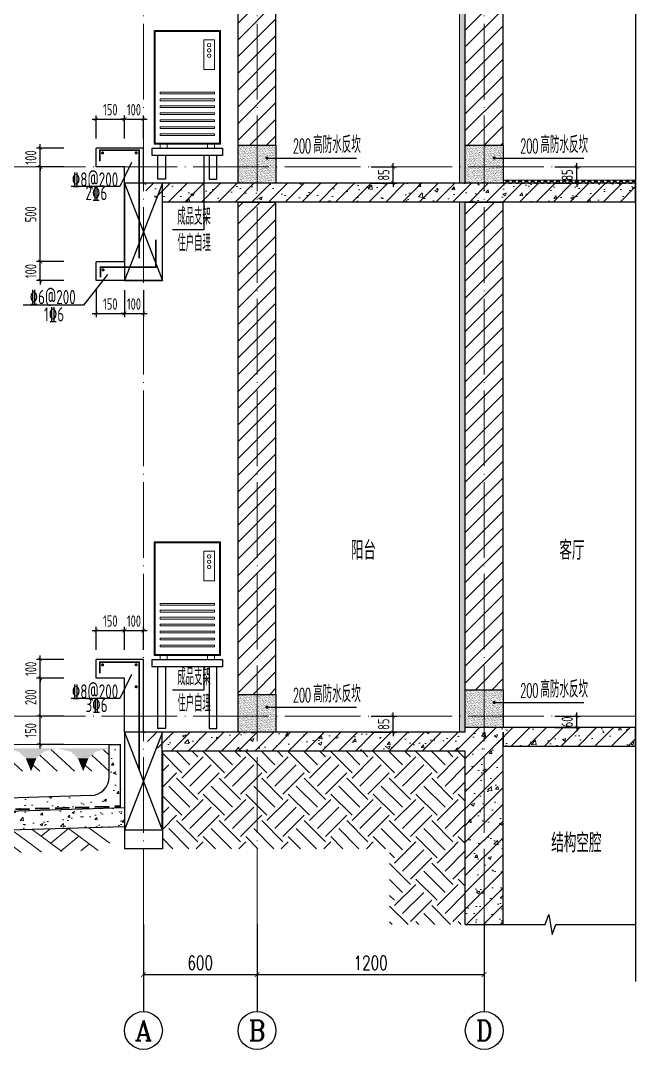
# Model space of a CAD drawing. Extents: x -1058961 to 23600, y -449123 to 2751847.
# Drawn here: x -79696 to -76397, y -34663 to -29230 of the extents above; entities that cross this region are included whole.
import ezdxf
from ezdxf.enums import TextEntityAlignment as Align

# ---------------------------------------------------------------- set-up
doc = ezdxf.new("R2010")
doc.units = 0
doc.header["$LTSCALE"] = 1000
doc.linetypes.add('DASH', pattern=[0.35, 0.25, -0.1])
doc.linetypes.add('DOTE', pattern=[2.42, 2, -0.2, 0.02, -0.2])
doc.layers.get('0').update_dxf_attribs({"linetype": 'CONTINUOUS'})
doc.layers.get('DEFPOINTS').update_dxf_attribs({"linetype": 'CONTINUOUS'})
for name, color, linetype in [('A-AXIS_TEXT', 7, 'CONTINUOUS'), ('AXIS', 3, 'CONTINUOUS'), ('COLUMN', 4, 'CONTINUOUS'), ('DIM', 2, 'CONTINUOUS'), ('DIM_IDEN', 67, 'CONTINUOUS'), ('DIM_SYMB', 3, 'CONTINUOUS'), ('PUB_TEXT', 2, 'CONTINUOUS'), ('REIN', 6, 'CONTINUOUS'), ('S-大样-砼线', 7, 'CONTINUOUS'), ('S-引出线', 40, 'CONTINUOUS'), ('TEXT', 2, 'CONTINUOUS'), ('WALL', 5, 'CONTINUOUS'), ('空调外机', 8, 'CONTINUOUS'), ('立面-看线', 251, 'CONTINUOUS')]:
    doc.layers.add(name, color=color, linetype=linetype)
for name, color, linetype, lineweight in [('AXIS_TEXT', 7, 'CONTINUOUS', 20), ('DOTE', 19, 'DOTE', 9), ('PUB_HATCH', 8, 'CONTINUOUS', 9), ('填充', 251, 'CONTINUOUS', 5), ('平面-空调室外机', 143, 'CONTINUOUS', 9), ('立面-中轮廓线', 30, 'CONTINUOUS', 35), ('粉刷', 251, 'CONTINUOUS', 9)]:
    doc.layers.add(name, color=color, linetype=linetype, lineweight=lineweight)
doc.styles.add('_TCH_AXIS', font='COMPLEX', dxfattribs={"bigfont": 'GBCBIG'})
doc.styles.add('_TCH_DIM_T3', font='SIMPLEX', dxfattribs={"width": 0.705882, "bigfont": 'GBCBIG'})
doc.styles.add('COMPLEX', font='COMPLEX')
doc.styles.add('DIM_FONT_T3', font='SIMPLEX', dxfattribs={"width": 0.705882, "bigfont": 'GBCBIG'})
doc.styles.add('TSSD_DIMENSION', font='Tssdeng.shx', dxfattribs={"width": 0.7, "bigfont": 'tssdchn.shx'})
doc.styles.add('TSSD_REIN', font='tssdeng.shx', dxfattribs={"width": 0.7, "height": 300, "bigfont": 'tssdchn.shx'})
doc.dimstyles.new('_TCH_ARCH&&25', dxfattribs={"dimtxt": 74.375, "dimasz": 25, "dimexe": 62.5, "dimexo": 75, "dimgap": 25, "dimtad": 1, "dimdec": 0, "dimzin": 0, "dimdsep": 46, "dimtxsty": '_TCH_DIM_T3', "dimblk": 'ARCHTICK', "dimcen": 0.09, "dimclrt": 7, "dimazin": 0, "dimtfac": 1, "dimtdec": 0, "dimtix": 1, "dimtmove": 2, "dimatfit": 3, "dimldrblk": 'ARCHTICK', "dimfxl": 0, "dimtolj": 1, "dimtzin": 0, "dimarcsym": 0})
doc.dimstyles.new('TSSD_20_20', dxfattribs={"dimtxt": 60, "dimasz": 20, "dimexe": 20, "dimexo": 50, "dimgap": 20, "dimtad": 1, "dimdec": 0, "dimzin": 0, "dimdsep": 46, "dimtxsty": 'TSSD_DIMENSION', "dimblk": 'ARCHTICK', "dimblk1": 'ARCHTICK', "dimblk2": 'ARCHTICK', "dimcen": 0, "dimdle": 20, "dimclrt": 7, "dimadec": 0, "dimazin": 0, "dimtfac": 1, "dimtdec": 0, "dimtix": 1, "dimtmove": 2, "dimatfit": 3, "dimfxl": 0, "dimtolj": 1, "dimtzin": 0, "dimarcsym": 0})
pattern_1 = [(45, (-944456.83, 93082.96), (0, 224.506403), [158.75, -158.75]), (45, (-944498.93, 93125.06), (0, 224.506403), [158.75, -158.75]), (45, (-944541.02, 93167.15), (0, 224.506403), [158.75, -158.75]), (135, (-944541.02, 93195.21), (-224.506403, 0), [158.75, -158.75]), (135, (-944498.93, 93237.31), (-224.506403, 0), [158.75, -158.75]), (135, (-944456.83, 93279.4), (-224.506403, 0), [158.75, -158.75])]
pattern_2 = [(50, (28072.99, 249033.25), (143.452037, -12.550427), [15, -165]), (355, (28072.99, 249033.25), (-27.750267, 150.438427), [12, -132]), (100.4514, (28084.94, 249032.2), (115.701876, 137.88791), [12.74804, -140.22842]), (46.1842, (28072.99, 249073.25), (213.44821, -33.1038), [22.5, -247.5]), (96.6356, (28090.77, 249070.5), (186.93254, 194.82357), [19.12206, -210.3426]), (351.1842, (28072.99, 249073.25), (186.93239, 194.82372), [18, -198]), (21, (28092.99, 249063.25), (119.38141, -80.52378), [15, -165]), (326, (28092.99, 249063.25), (48.663066, 145.03001), [12, -132]), (71.4514, (28102.93, 249056.54), (168.044526, 64.5061), [12.74804, -140.22842]), (37.5, (28072.986, 249033.25), (2.431971, 66.578771), [0, -130.4, 0, -134, 0, -132.5]), (7.5, (28072.986, 249033.25), (52.613907, 78.882342), [0, -76.4, 0, -127.4, 0, -50.5]), (327.5, (28028.386, 249033.25), (106.764487, -4.510974), [0, -50, 0, -156, 0, -207]), (317.5, (28008.39, 249033.25), (116.637234, 20.020996), [0, -65, 0, -103.6, 0, -147])]
pattern_3 = [(45, (-668291.086, 135584.79), (-44.1941915, 44.1941915), [])]
pattern_4 = [(45, (-668291.086, 135539.91), (-44.194174, 44.194174), []), (50, (-668291.09, 135539.91), (179.315046, -15.688034), [18.75, -206.25]), (355, (-668291.09, 135539.91), (-34.687833, 188.048033), [15, -165]), (100.4514, (-668276.14, 135538.6), (144.627345, 172.359886), [15.93505, -175.28553]), (46.1842, (-668291.09, 135589.9), (266.81026, -41.37975), [28.125, -309.375]), (96.6356, (-668268.85, 135586.46), (233.66568, 243.52947), [23.90257, -262.92825]), (351.1842, (-668291.1, 135589.9), (233.66549, 243.52965), [22.5, -247.5]), (21, (-668266.09, 135577.41), (149.226763, -100.654723), [18.75, -206.25]), (326, (-668266.09, 135577.41), (60.828833, 181.28751), [15, -165]), (71.4514, (-668253.65, 135569.02), (210.055657, 80.632624), [15.93505, -175.28553]), (37.5, (-668291.086, 135539.91), (3.039964, 83.2234635), [0, -163, 0, -167.5, 0, -165.625]), (7.5, (-668291.09, 135539.91), (65.767384, 98.602928), [0, -95.5, 0, -159.25, 0, -63.125]), (327.5, (-668346.836, 135539.91), (133.455609, -5.638718), [0, -62.5, 0, -195, 0, -258.75]), (317.5, (-668371.84, 135539.91), (145.796542, 25.026246), [0, -81.25, 0, -129.5, 0, -183.75])]

# ---------------------------------------------------------------- blocks, each defined once
blk = doc.blocks.new('$LINEPAT$素土夯实')
at = {"color": 0}
for p, q in [((0, -210), (210, 0)), ((120, -300), (420, 0)), ((420, 0), (608, -188)), ((495, -300), (795, 0)), ((615, 0), (705, -90)), ((315, -105), (502, -293)), ((210, -210), (300, -300)), ((705, -300), (795, -210))]:
    blk.add_line(p, q, dxfattribs=at)
blk = doc.blocks.new('$LinePat$自然土壤')
at = {"color": 0}
for p, q in [((0, -90), (71, -19)), ((0, -300), (211, -89)), ((420, -300), (630, -90)), ((210, -300), (286, -224))]:
    blk.add_line(p, q, dxfattribs=at)
for points in [[(0, 0), (630, 0), (168, -45), (462, -45)], [(168, -45), (462, -45), (252, -132), (378, -132)], [(252, -132), (378, -132), (315, -300)]]:
    blk.add_solid(points, dxfattribs=at)
blk = doc.blocks.new('sanshui')
at = {"layer": '粉刷'}
h = blk.add_hatch(dxfattribs=at)
h.set_pattern_fill('混凝土', color=256, scale=20)
h.set_pattern_definition(pattern_2)
edge = h.paths.add_edge_path()
edge.add_line((346317.8, 427329.6), (346257.8, 427329.6))
edge.add_line((346257.8, 427329.6), (346257.8, 427160.3))
edge.add_arc((346157.8, 427160.3), 100, 271.7184, 360, ccw=False)
edge.add_line((346160.8, 427060.3), (345137.8, 427029.6))
edge.add_line((345137.8, 427029.6), (345137.8, 426969.6))
edge.add_line((345137.8, 426969.6), (346317.8, 427005))
edge.add_line((346317.8, 427005), (346317.8, 427329.6))
h = blk.add_hatch(dxfattribs=at)
h.set_pattern_fill('混凝土', color=256, scale=20)
h.set_pattern_definition(pattern_2)
h.paths.add_polyline_path([(346337.8, 426895.6), (346337.8, 426995.6), (345037.8, 426956.6), (345037.8, 426856.6)])
at = {"layer": 'COLUMN'}
for p, q in [((346257.8, 427329.6), (346317.8, 427329.6)), ((346257.8, 427160.3), (346257.8, 427329.6)), ((346317.8, 426995), (346317.8, 427329.6)), ((346160.8, 427060.3), (345137.8, 427029.6)), ((346338.1, 426995.6), (345037.8, 426956.6)), ((345137.8, 426959.6), (345137.8, 427029.6)), ((345037.8, 426856.6), (345037.8, 426956.6)), ((346338.1, 426895.6), (345037.8, 426856.6))]:
    blk.add_line(p, q, dxfattribs=at)
blk.add_arc((346157.8, 427160.3), 100, 271.7184, 0, dxfattribs=at)
at = {"layer": '立面-中轮廓线', "linetype": 'DASH', "ltscale": 0.3}
blk.add_lwpolyline([(345027.8, 426856.6), (345027.8, 426966.3), (346317.8, 427005)], dxfattribs=at)
at = {"layer": '粉刷'}
blk.add_line((344881.5, 427329.6), (346257.8, 427329.6), dxfattribs=at)
at = {"layer": '粉刷', "yscale": 0.4, "zscale": 0.4}
for name, p, xscale, rotation in [('$LinePat$自然土壤', (345156.8, 427309.6), -0.4369306507241237, 359.9999999999903), ('$LinePat$自然土壤', (345432, 427309.6), -0.4369306507241237, 359.9999999999903), ('$LinePat$自然土壤', (345707.3, 427309.6), -0.4369306507241237, 359.9999999999903), ('$LinePat$自然土壤', (345982.6, 427309.6), -0.4369306507241237, 359.9999999999903), ('$LinePat$自然土壤', (346257.8, 427309.6), -0.4369306507241237, 359.9999999999903), ('$LINEPAT$素土夯实', (345851.2, 426881), -0.5117605352322558, 1.718358001643932), ('$LINEPAT$素土夯实', (346257.8, 426893.2), -0.5117605352322558, 1.718358001643932), ('$LINEPAT$素土夯实', (345444.5, 426868.8), -0.5117605352322558, 1.718358001643932)]:
    blk.add_blockref(name, p, dxfattribs=dict(at, xscale=xscale, rotation=rotation))
blk = doc.blocks.new('kongtiao')
for p, q in [((-338.7, 49), (-338.7, -550.8)), ((11, 49), (-338.7, 49)), ((-334.1, 44.4), (-334.1, -546.2)), ((6.4, 44.4), (-334.1, 44.4)), ((6.4, -546.2), (6.4, 44.4)), ((11, -550.8), (11, 49)), ((-76.2, -0.5), (-76.2, -156.5)), ((-21.1, -0.5), (-76.2, -0.5)), ((-21.1, -156.5), (-21.1, -0.5)), ((-76.2, -156.5), (-21.1, -156.5)), ((-338.7, -550.8), (11, -550.8)), ((-334.1, -546.2), (6.4, -546.2)), ((-306.6, -550.8), (-306.6, -571.2)), ((-306.6, -571.2), (-269.8, -571.2)), ((-269.8, -571.2), (-269.8, -550.8)), ((-57.9, -571.2), (-57.9, -550.8)), ((-21.1, -571.2), (-57.9, -571.2)), ((-21.1, -550.8), (-21.1, -571.2))]:
    blk.add_line(p, q)
for points in [[(-306.6, -275.4), (-21.1, -275.4), (-21.1, -284.6), (-306.6, -284.6)], [(-306.6, -312.1), (-21.1, -312.1), (-21.1, -321.3), (-306.6, -321.3)], [(-306.6, -348.8), (-21.1, -348.8), (-21.1, -358), (-306.6, -358)], [(-306.6, -385.6), (-21.1, -385.6), (-21.1, -394.7), (-306.6, -394.7)], [(-306.6, -422.3), (-21.1, -422.3), (-21.1, -431.5), (-306.6, -431.5)], [(-306.6, -459), (-21.1, -459), (-21.1, -468.2), (-306.6, -468.2)], [(-306.6, -495.7), (-21.1, -495.7), (-21.1, -504.9), (-306.6, -504.9)]]:
    blk.add_lwpolyline(points, close=True)
for centre in [(-48.7, -28), (-48.7, -55.6), (-48.7, -83.1)]:
    blk.add_circle(centre, 9.18)
blk = doc.blocks.new('_ArchTick')
at = {"color": 0, "linetype": 'ByBlock', "const_width": 0.15}
blk.add_lwpolyline([(-0.5, -0.5), (0.5, 0.5)], dxfattribs=at)
blk = doc.blocks.new('*D2452')
at = {"layer": 'DEFPOINTS', "color": 0}
for p in [(-76925.8, -32903.1), (-76759.8, -32903.1), (-76925.8, -32963.1)]:
    blk.add_point(p, dxfattribs=at)
at = {"layer": 'DIM', "color": 0, "lineweight": -2}
for p, q in [((-76875.8, -32903.1), (-76739.8, -32903.1)), ((-76759.8, -32903.1), (-76759.8, -32883.1)), ((-76759.8, -32963.1), (-76759.8, -32903.1)), ((-76875.8, -32963.1), (-76739.8, -32963.1)), ((-76759.8, -32963.1), (-76759.8, -32983.1))]:
    blk.add_line(p, q, dxfattribs=at)
at = {"layer": 'DIM', "color": 0, "lineweight": -2, "xscale": 20, "yscale": 20, "zscale": 20}
for p, rotation in [((-76759.8, -32903.1), 270), ((-76759.8, -32963.1), 90)]:
    blk.add_blockref('_ArchTick', p, dxfattribs=dict(at, rotation=rotation))
at = {"layer": 'DIM', "color": 7, "insert": (-76809.8, -32933.1), "char_height": 60, "attachment_point": 5, "rotation": 90, "style": 'TSSD_DIMENSION'}
blk.add_mtext('\\A1;60', dxfattribs=at)
blk = doc.blocks.new('*D2303')
at = {"layer": 'DEFPOINTS', "color": 0}
for p in [(-77895.1, -32903.1), (-77729.1, -32903.1), (-77895.1, -32988.1)]:
    blk.add_point(p, dxfattribs=at)
at = {"layer": 'DIM', "color": 0, "lineweight": -2}
for p, q in [((-77845.1, -32903.1), (-77709.1, -32903.1)), ((-77729.1, -32903.1), (-77729.1, -32883.1)), ((-77729.1, -32988.1), (-77729.1, -32903.1)), ((-77845.1, -32988.1), (-77709.1, -32988.1)), ((-77729.1, -32988.1), (-77729.1, -33008.1))]:
    blk.add_line(p, q, dxfattribs=at)
at = {"layer": 'DIM', "color": 0, "lineweight": -2, "xscale": 20, "yscale": 20, "zscale": 20}
for p, rotation in [((-77729.1, -32903.1), 270), ((-77729.1, -32988.1), 90)]:
    blk.add_blockref('_ArchTick', p, dxfattribs=dict(at, rotation=rotation))
at = {"layer": 'DIM', "color": 7, "insert": (-77779.1, -32945.6), "char_height": 60, "attachment_point": 5, "rotation": 90, "style": 'TSSD_DIMENSION'}
blk.add_mtext('\\A1;85', dxfattribs=at)
blk = doc.blocks.new('*D1624')
at = {"layer": 'DEFPOINTS', "color": 0}
for p in [(-79147.8, -32450.8), (-79297.8, -32603.1), (-79147.8, -32603.1)]:
    blk.add_point(p, dxfattribs=at)
at = {"layer": 'DIM', "color": 0, "lineweight": -2}
for p, q in [((-79297.8, -32553.1), (-79297.8, -32430.8)), ((-79147.8, -32553.1), (-79147.8, -32430.8)), ((-79317.8, -32450.8), (-79127.8, -32450.8))]:
    blk.add_line(p, q, dxfattribs=at)
at = {"layer": 'DIM', "color": 0, "lineweight": -2, "xscale": 20, "yscale": 20, "zscale": 20, "rotation": 180}
blk.add_blockref('_ArchTick', (-79297.8, -32450.8), dxfattribs=at)
at = {"layer": 'DIM', "color": 0, "lineweight": -2, "xscale": 20, "yscale": 20, "zscale": 20}
blk.add_blockref('_ArchTick', (-79147.8, -32450.8), dxfattribs=at)
at = {"layer": 'DIM', "color": 7, "insert": (-79222.8, -32400.8), "char_height": 60, "attachment_point": 5, "style": 'TSSD_DIMENSION'}
blk.add_mtext('\\A1;150', dxfattribs=at)
blk = doc.blocks.new('*D1625')
at = {"layer": 'DEFPOINTS', "color": 0}
for p in [(-79047.8, -32450.8), (-79147.8, -32603.1), (-79047.8, -32603.1)]:
    blk.add_point(p, dxfattribs=at)
at = {"layer": 'DIM', "color": 0, "lineweight": -2}
for p, q in [((-79147.8, -32553.1), (-79147.8, -32430.8)), ((-79047.8, -32553.1), (-79047.8, -32430.8)), ((-79147.8, -32450.8), (-79167.8, -32450.8)), ((-79147.8, -32450.8), (-79047.8, -32450.8)), ((-79047.8, -32450.8), (-79027.8, -32450.8))]:
    blk.add_line(p, q, dxfattribs=at)
at = {"layer": 'DIM', "color": 0, "lineweight": -2, "xscale": 20, "yscale": 20, "zscale": 20}
blk.add_blockref('_ArchTick', (-79147.8, -32450.8), dxfattribs=at)
at = {"layer": 'DIM', "color": 0, "lineweight": -2, "xscale": 20, "yscale": 20, "zscale": 20, "rotation": 180}
blk.add_blockref('_ArchTick', (-79047.8, -32450.8), dxfattribs=at)
at = {"layer": 'DIM', "color": 7, "insert": (-79097.8, -32400.8), "char_height": 60, "attachment_point": 5, "style": 'TSSD_DIMENSION'}
blk.add_mtext('\\A1;100', dxfattribs=at)
blk = doc.blocks.new('*D1626')
at = {"layer": 'DEFPOINTS', "color": 0}
for p in [(-79592.4, -32603.1), (-79417.8, -32603.1), (-79417.8, -32703.1)]:
    blk.add_point(p, dxfattribs=at)
at = {"layer": 'DIM', "color": 0, "lineweight": -2}
for p, q in [((-79592.4, -32603.1), (-79592.4, -32583.1)), ((-79467.8, -32603.1), (-79612.4, -32603.1)), ((-79592.4, -32703.1), (-79592.4, -32603.1)), ((-79467.8, -32703.1), (-79612.4, -32703.1)), ((-79592.4, -32703.1), (-79592.4, -32723.1))]:
    blk.add_line(p, q, dxfattribs=at)
at = {"layer": 'DIM', "color": 0, "lineweight": -2, "xscale": 20, "yscale": 20, "zscale": 20}
for p, rotation in [((-79592.4, -32603.1), 270), ((-79592.4, -32703.1), 90)]:
    blk.add_blockref('_ArchTick', p, dxfattribs=dict(at, rotation=rotation))
at = {"layer": 'DIM', "color": 7, "insert": (-79642.4, -32653.1), "char_height": 60, "attachment_point": 5, "rotation": 90, "style": 'TSSD_DIMENSION'}
blk.add_mtext('\\A1;100', dxfattribs=at)
blk = doc.blocks.new('*D1627')
at = {"layer": 'DEFPOINTS', "color": 0}
for p in [(-79592.4, -32703.1), (-79417.8, -32703.1), (-79417.8, -32903.1)]:
    blk.add_point(p, dxfattribs=at)
at = {"layer": 'DIM', "color": 0, "lineweight": -2}
for p, q in [((-79592.4, -32923.1), (-79592.4, -32683.1)), ((-79467.8, -32703.1), (-79612.4, -32703.1)), ((-79467.8, -32903.1), (-79612.4, -32903.1))]:
    blk.add_line(p, q, dxfattribs=at)
at = {"layer": 'DIM', "color": 0, "lineweight": -2, "xscale": 20, "yscale": 20, "zscale": 20}
for p, rotation in [((-79592.4, -32703.1), 90), ((-79592.4, -32903.1), 270)]:
    blk.add_blockref('_ArchTick', p, dxfattribs=dict(at, rotation=rotation))
at = {"layer": 'DIM', "color": 7, "insert": (-79642.4, -32803.1), "char_height": 60, "attachment_point": 5, "rotation": 90, "style": 'TSSD_DIMENSION'}
blk.add_mtext('\\A1;200', dxfattribs=at)
blk = doc.blocks.new('*D1628')
at = {"layer": 'DEFPOINTS', "color": 0}
for p in [(-79592.4, -32903.1), (-79417.8, -32903.1), (-79417.8, -33053.1)]:
    blk.add_point(p, dxfattribs=at)
at = {"layer": 'DIM', "color": 0, "lineweight": -2}
for p, q in [((-79467.8, -32903.1), (-79612.4, -32903.1)), ((-79592.4, -33073.1), (-79592.4, -32883.1)), ((-79467.8, -33053.1), (-79612.4, -33053.1))]:
    blk.add_line(p, q, dxfattribs=at)
at = {"layer": 'DIM', "color": 0, "lineweight": -2, "xscale": 20, "yscale": 20, "zscale": 20}
for p, rotation in [((-79592.4, -32903.1), 90), ((-79592.4, -33053.1), 270)]:
    blk.add_blockref('_ArchTick', p, dxfattribs=dict(at, rotation=rotation))
at = {"layer": 'DIM', "color": 7, "insert": (-79642.4, -32978.1), "char_height": 60, "attachment_point": 5, "rotation": 90, "style": 'TSSD_DIMENSION'}
blk.add_mtext('\\A1;150', dxfattribs=at)
blk = doc.blocks.new('*D1640')
at = {"layer": 'DEFPOINTS', "color": 0}
for p in [(-79147.8, -29750.8), (-79297.8, -29903.1), (-79147.8, -29903.1)]:
    blk.add_point(p, dxfattribs=at)
at = {"layer": 'DIM', "color": 0, "lineweight": -2}
for p, q in [((-79317.8, -29750.8), (-79127.8, -29750.8)), ((-79297.8, -29853.1), (-79297.8, -29730.8)), ((-79147.8, -29853.1), (-79147.8, -29730.8))]:
    blk.add_line(p, q, dxfattribs=at)
at = {"layer": 'DIM', "color": 0, "lineweight": -2, "xscale": 20, "yscale": 20, "zscale": 20, "rotation": 180}
blk.add_blockref('_ArchTick', (-79297.8, -29750.8), dxfattribs=at)
at = {"layer": 'DIM', "color": 0, "lineweight": -2, "xscale": 20, "yscale": 20, "zscale": 20}
blk.add_blockref('_ArchTick', (-79147.8, -29750.8), dxfattribs=at)
at = {"layer": 'DIM', "color": 7, "insert": (-79222.8, -29700.8), "char_height": 60, "attachment_point": 5, "style": 'TSSD_DIMENSION'}
blk.add_mtext('\\A1;150', dxfattribs=at)
blk = doc.blocks.new('*D1641')
at = {"layer": 'DEFPOINTS', "color": 0}
for p in [(-79047.8, -29750.8), (-79147.8, -29903.1), (-79047.8, -29903.1)]:
    blk.add_point(p, dxfattribs=at)
at = {"layer": 'DIM', "color": 0, "lineweight": -2}
for p, q in [((-79147.8, -29750.8), (-79167.8, -29750.8)), ((-79147.8, -29853.1), (-79147.8, -29730.8)), ((-79147.8, -29750.8), (-79047.8, -29750.8)), ((-79047.8, -29853.1), (-79047.8, -29730.8)), ((-79047.8, -29750.8), (-79027.8, -29750.8))]:
    blk.add_line(p, q, dxfattribs=at)
at = {"layer": 'DIM', "color": 0, "lineweight": -2, "xscale": 20, "yscale": 20, "zscale": 20}
blk.add_blockref('_ArchTick', (-79147.8, -29750.8), dxfattribs=at)
at = {"layer": 'DIM', "color": 0, "lineweight": -2, "xscale": 20, "yscale": 20, "zscale": 20, "rotation": 180}
blk.add_blockref('_ArchTick', (-79047.8, -29750.8), dxfattribs=at)
at = {"layer": 'DIM', "color": 7, "insert": (-79097.8, -29700.8), "char_height": 60, "attachment_point": 5, "style": 'TSSD_DIMENSION'}
blk.add_mtext('\\A1;100', dxfattribs=at)
blk = doc.blocks.new('*D1642')
at = {"layer": 'DEFPOINTS', "color": 0}
for p in [(-79297.8, -30603.1), (-79147.8, -30603.1), (-79147.8, -30776.8)]:
    blk.add_point(p, dxfattribs=at)
at = {"layer": 'DIM', "color": 0, "lineweight": -2}
for p, q in [((-79297.8, -30653.1), (-79297.8, -30796.8)), ((-79147.8, -30653.1), (-79147.8, -30796.8)), ((-79317.8, -30776.8), (-79127.8, -30776.8))]:
    blk.add_line(p, q, dxfattribs=at)
at = {"layer": 'DIM', "color": 0, "lineweight": -2, "xscale": 20, "yscale": 20, "zscale": 20, "rotation": 180}
blk.add_blockref('_ArchTick', (-79297.8, -30776.8), dxfattribs=at)
at = {"layer": 'DIM', "color": 0, "lineweight": -2, "xscale": 20, "yscale": 20, "zscale": 20}
blk.add_blockref('_ArchTick', (-79147.8, -30776.8), dxfattribs=at)
at = {"layer": 'DIM', "color": 7, "insert": (-79222.8, -30726.8), "char_height": 60, "attachment_point": 5, "style": 'TSSD_DIMENSION'}
blk.add_mtext('\\A1;150', dxfattribs=at)
blk = doc.blocks.new('*D1643')
at = {"layer": 'DEFPOINTS', "color": 0}
for p in [(-79147.8, -30603.1), (-79047.8, -30603.1), (-79047.8, -30776.8)]:
    blk.add_point(p, dxfattribs=at)
at = {"layer": 'DIM', "color": 0, "lineweight": -2}
for p, q in [((-79147.8, -30653.1), (-79147.8, -30796.8)), ((-79047.8, -30653.1), (-79047.8, -30796.8)), ((-79147.8, -30776.8), (-79167.8, -30776.8)), ((-79147.8, -30776.8), (-79047.8, -30776.8)), ((-79047.8, -30776.8), (-79027.8, -30776.8))]:
    blk.add_line(p, q, dxfattribs=at)
at = {"layer": 'DIM', "color": 0, "lineweight": -2, "xscale": 20, "yscale": 20, "zscale": 20}
blk.add_blockref('_ArchTick', (-79147.8, -30776.8), dxfattribs=at)
at = {"layer": 'DIM', "color": 0, "lineweight": -2, "xscale": 20, "yscale": 20, "zscale": 20, "rotation": 180}
blk.add_blockref('_ArchTick', (-79047.8, -30776.8), dxfattribs=at)
at = {"layer": 'DIM', "color": 7, "insert": (-79097.8, -30726.8), "char_height": 60, "attachment_point": 5, "style": 'TSSD_DIMENSION'}
blk.add_mtext('\\A1;100', dxfattribs=at)
blk = doc.blocks.new('*D1644')
at = {"layer": 'DEFPOINTS', "color": 0}
for p in [(-79592.4, -29903.1), (-79417.8, -29903.1), (-79417.8, -30003.1)]:
    blk.add_point(p, dxfattribs=at)
at = {"layer": 'DIM', "color": 0, "lineweight": -2}
for p, q in [((-79467.8, -29903.1), (-79612.4, -29903.1)), ((-79592.4, -29903.1), (-79592.4, -29883.1)), ((-79592.4, -30003.1), (-79592.4, -29903.1)), ((-79467.8, -30003.1), (-79612.4, -30003.1)), ((-79592.4, -30003.1), (-79592.4, -30023.1))]:
    blk.add_line(p, q, dxfattribs=at)
at = {"layer": 'DIM', "color": 0, "lineweight": -2, "xscale": 20, "yscale": 20, "zscale": 20}
for p, rotation in [((-79592.4, -29903.1), 270), ((-79592.4, -30003.1), 90)]:
    blk.add_blockref('_ArchTick', p, dxfattribs=dict(at, rotation=rotation))
at = {"layer": 'DIM', "color": 7, "insert": (-79642.4, -29953.1), "char_height": 60, "attachment_point": 5, "rotation": 90, "style": 'TSSD_DIMENSION'}
blk.add_mtext('\\A1;100', dxfattribs=at)
blk = doc.blocks.new('*D1645')
at = {"layer": 'DEFPOINTS', "color": 0}
for p in [(-79592.4, -30003.1), (-79417.8, -30003.1), (-79417.8, -30503.1)]:
    blk.add_point(p, dxfattribs=at)
at = {"layer": 'DIM', "color": 0, "lineweight": -2}
for p, q in [((-79592.4, -30523.1), (-79592.4, -29983.1)), ((-79467.8, -30003.1), (-79612.4, -30003.1)), ((-79467.8, -30503.1), (-79612.4, -30503.1))]:
    blk.add_line(p, q, dxfattribs=at)
at = {"layer": 'DIM', "color": 0, "lineweight": -2, "xscale": 20, "yscale": 20, "zscale": 20}
for p, rotation in [((-79592.4, -30003.1), 90), ((-79592.4, -30503.1), 270)]:
    blk.add_blockref('_ArchTick', p, dxfattribs=dict(at, rotation=rotation))
at = {"layer": 'DIM', "color": 7, "insert": (-79642.4, -30253.1), "char_height": 60, "attachment_point": 5, "rotation": 90, "style": 'TSSD_DIMENSION'}
blk.add_mtext('\\A1;500', dxfattribs=at)
blk = doc.blocks.new('*D1646')
at = {"layer": 'DEFPOINTS', "color": 0}
for p in [(-79592.4, -30503.1), (-79417.8, -30503.1), (-79417.8, -30603.1)]:
    blk.add_point(p, dxfattribs=at)
at = {"layer": 'DIM', "color": 0, "lineweight": -2}
for p, q in [((-79467.8, -30503.1), (-79612.4, -30503.1)), ((-79592.4, -30503.1), (-79592.4, -30483.1)), ((-79592.4, -30603.1), (-79592.4, -30503.1)), ((-79467.8, -30603.1), (-79612.4, -30603.1)), ((-79592.4, -30603.1), (-79592.4, -30623.1))]:
    blk.add_line(p, q, dxfattribs=at)
at = {"layer": 'DIM', "color": 0, "lineweight": -2, "xscale": 20, "yscale": 20, "zscale": 20}
for p, rotation in [((-79592.4, -30503.1), 270), ((-79592.4, -30603.1), 90)]:
    blk.add_blockref('_ArchTick', p, dxfattribs=dict(at, rotation=rotation))
at = {"layer": 'DIM', "color": 7, "insert": (-79642.4, -30553.1), "char_height": 60, "attachment_point": 5, "rotation": 90, "style": 'TSSD_DIMENSION'}
blk.add_mtext('\\A1;100', dxfattribs=at)
blk = doc.blocks.new('*D1647')
at = {"layer": 'DEFPOINTS', "color": 0}
for p in [(-77895.1, -30003.1), (-77729.1, -30003.1), (-77895.1, -30088.1)]:
    blk.add_point(p, dxfattribs=at)
at = {"layer": 'DIM', "color": 0, "lineweight": -2}
for p, q in [((-77729.1, -30003.1), (-77729.1, -29983.1)), ((-77845.1, -30003.1), (-77709.1, -30003.1)), ((-77729.1, -30088.1), (-77729.1, -30003.1)), ((-77845.1, -30088.1), (-77709.1, -30088.1)), ((-77729.1, -30088.1), (-77729.1, -30108.1))]:
    blk.add_line(p, q, dxfattribs=at)
at = {"layer": 'DIM', "color": 0, "lineweight": -2, "xscale": 20, "yscale": 20, "zscale": 20}
for p, rotation in [((-77729.1, -30003.1), 270), ((-77729.1, -30088.1), 90)]:
    blk.add_blockref('_ArchTick', p, dxfattribs=dict(at, rotation=rotation))
at = {"layer": 'DIM', "color": 7, "insert": (-77779.1, -30045.6), "char_height": 60, "attachment_point": 5, "rotation": 90, "style": 'TSSD_DIMENSION'}
blk.add_mtext('\\A1;85', dxfattribs=at)
blk = doc.blocks.new('*D1648')
at = {"layer": 'DEFPOINTS', "color": 0}
for p in [(-76925.8, -30003.1), (-76759.8, -30003.1), (-76925.8, -30088.1)]:
    blk.add_point(p, dxfattribs=at)
at = {"layer": 'DIM', "color": 0, "lineweight": -2}
for p, q in [((-76759.8, -30003.1), (-76759.8, -29983.1)), ((-76875.8, -30003.1), (-76739.8, -30003.1)), ((-76759.8, -30088.1), (-76759.8, -30003.1)), ((-76875.8, -30088.1), (-76739.8, -30088.1)), ((-76759.8, -30088.1), (-76759.8, -30108.1))]:
    blk.add_line(p, q, dxfattribs=at)
at = {"layer": 'DIM', "color": 0, "lineweight": -2, "xscale": 20, "yscale": 20, "zscale": 20}
for p, rotation in [((-76759.8, -30003.1), 270), ((-76759.8, -30088.1), 90)]:
    blk.add_blockref('_ArchTick', p, dxfattribs=dict(at, rotation=rotation))
at = {"layer": 'DIM', "color": 7, "insert": (-76809.8, -30045.6), "char_height": 60, "attachment_point": 5, "rotation": 90, "style": 'TSSD_DIMENSION'}
blk.add_mtext('\\A1;85', dxfattribs=at)
blk = doc.blocks.new('*D1653')
at = {"layer": 'AXIS', "color": 0, "lineweight": -2}
for p, q in [((-79047.8, -34078.1), (-79047.8, -34329.7)), ((-78447.8, -34078.1), (-78447.8, -34329.7)), ((-79047.8, -34267.2), (-78447.8, -34267.2))]:
    blk.add_line(p, q, dxfattribs=at)
at = {"layer": 'DEFPOINTS', "color": 0}
for p in [(-79047.8, -34003.1), (-78447.8, -34003.1), (-78447.8, -34267.2)]:
    blk.add_point(p, dxfattribs=at)
at = {"layer": 'AXIS', "color": 0, "lineweight": -2, "xscale": 25, "yscale": 25, "zscale": 25, "rotation": 180}
blk.add_blockref('_ArchTick', (-79047.8, -34267.2), dxfattribs=at)
at = {"layer": 'AXIS', "color": 0, "lineweight": -2, "xscale": 25, "yscale": 25, "zscale": 25}
blk.add_blockref('_ArchTick', (-78447.8, -34267.2), dxfattribs=at)
at = {"layer": 'AXIS', "color": 7, "insert": (-78747.8, -34205), "char_height": 74.38, "attachment_point": 5, "style": '_TCH_DIM_T3'}
blk.add_mtext('\\A1;600', dxfattribs=at)
blk = doc.blocks.new('*D1654')
at = {"layer": 'AXIS', "color": 0, "lineweight": -2}
for p, q in [((-78447.8, -34078.1), (-78447.8, -34329.7)), ((-77247.8, -34078.1), (-77247.8, -34329.7)), ((-78447.8, -34267.2), (-77247.8, -34267.2))]:
    blk.add_line(p, q, dxfattribs=at)
at = {"layer": 'DEFPOINTS', "color": 0}
for p in [(-78447.8, -34003.1), (-77247.8, -34003.1), (-77247.8, -34267.2)]:
    blk.add_point(p, dxfattribs=at)
at = {"layer": 'AXIS', "color": 0, "lineweight": -2, "xscale": 25, "yscale": 25, "zscale": 25, "rotation": 180}
blk.add_blockref('_ArchTick', (-78447.8, -34267.2), dxfattribs=at)
at = {"layer": 'AXIS', "color": 0, "lineweight": -2, "xscale": 25, "yscale": 25, "zscale": 25}
blk.add_blockref('_ArchTick', (-77247.8, -34267.2), dxfattribs=at)
at = {"layer": 'AXIS', "color": 7, "insert": (-77847.8, -34205), "char_height": 74.38, "attachment_point": 5, "style": '_TCH_DIM_T3'}
blk.add_mtext('\\A1;1200', dxfattribs=at)
blk = doc.blocks.new('_AXISO')
blk.add_circle((0, 0), 0.5)
at = {"layer": 'A-AXIS_TEXT', "style": 'COMPLEX', "width": 1.041667}
blk.add_attdef('A', text='', height=0.56, dxfattribs=at).set_placement((-0.25, -0.28), (0.25, -0.28), align=Align.FIT)
blk = doc.blocks.new('A$C5D8418BC')
at = {"layer": 'REIN'}
blk.add_lwpolyline([(150.9, 827.1, 9, 9, 0), (150.9, 885.3, 9, 9, 0), (357.8, 885.3, 9, 9, 0), (357.8, 313.8, 9, 9, 0)], format="xyseb", dxfattribs=at)
at = {"layer": 'REIN', "const_width": 8}
for points in [[(161.2, 870.9, 1), (169.2, 870.9, 1)], [(338.6, 871.5, 1), (346.6, 871.5, 1)], [(338.6, 755.3, 1), (346.6, 755.3, 1)]]:
    blk.add_lwpolyline(points, format="xyb", close=True, dxfattribs=at)
at = {"layer": 'S-大样-砼线'}
for p, q in [((280.8, 515), (480.8, 0)), ((480.9, 515), (280.9, 0))]:
    blk.add_line(p, q, dxfattribs=at)
blk.add_lwpolyline([(480.8, 515), (280.8, 515), (280.8, 0), (480.8, 0)], close=True, dxfattribs=at)
at = {"layer": 'S-引出线'}
blk.add_lwpolyline([(318.6, 820.3), (257, 693.9), (0, 693.9)], dxfattribs=at)
at = {"layer": 'TEXT', "style": 'TSSD_REIN', "width": 0.7}
for s, p in [('%%1328@200', (2.7, 693.2)), ('3%%1326', (75, 621.6))]:
    blk.add_text(s, height=75, rotation=0, dxfattribs=at).set_placement(p)
blk = doc.blocks.new('20210809.02274092')
at = {"layer": 'REIN', "const_width": 9}
for points in [[(87559.5, 67421), (87559.5, 67479.2), (87766.3, 67479.2), (87766.3, 66907.7)], [(87562.2, 66808.9), (87562.2, 66861.8), (87854.6, 66861.8), (87854.6, 67006.2)]]:
    blk.add_lwpolyline(points, dxfattribs=at)
at = {"layer": 'REIN', "const_width": 8}
for points in [[(87569.7, 67464.8, 1), (87577.7, 67464.8, 1)], [(87747.2, 67465.4, 1), (87755.2, 67465.4, 1)], [(87572.8, 66847, 1), (87580.8, 66847, 1)]]:
    blk.add_lwpolyline(points, format="xyb", close=True, dxfattribs=at)
at = {"layer": 'S-引出线'}
for points in [[(87727.2, 67414.2), (87665.5, 67287.8), (87408.6, 67287.8)], [(87599.8, 66823.6), (87473.1, 66660.6), (87154.5, 66660.6)]]:
    blk.add_lwpolyline(points, dxfattribs=at)
at = {"layer": 'TEXT', "style": 'TSSD_REIN', "width": 0.7}
for s, p in [('%%1328@200', (87411.3, 67287.1)), ('2%%1326', (87483.5, 67215.5)), ('%%1326@200', (87188.4, 66666.4)), ('1%%1326', (87264.6, 66575.2))]:
    blk.add_text(s, height=75, rotation=0, dxfattribs=at).set_placement(p)

msp = doc.modelspace()

# ---------------------------------------------------------------- hatches: boundary and pattern name
at = {"layer": 'PUB_HATCH'}
h = msp.add_hatch(dxfattribs=at)
h.set_pattern_fill('普通砖', color=256, scale=25, style=0)
h.set_pattern_definition(pattern_3)
h.paths.add_polyline_path([(-78347.75, -29888.12), (-78347.75, -27288.12), (-78547.75, -27288.12), (-78547.75, -29888.12)])
h = msp.add_hatch(dxfattribs=at)
h.set_pattern_fill('普通砖', color=256, scale=25, style=0)
h.set_pattern_definition(pattern_3)
h.paths.add_polyline_path([(-77147.75, -29888.12), (-77147.75, -27288.12), (-77347.75, -27288.12), (-77347.75, -29888.12)])
h = msp.add_hatch(dxfattribs=at)
h.set_pattern_fill('钢筋混凝土', color=256, scale=25, style=0)
h.set_pattern_definition(pattern_4)
h.paths.add_polyline_path([(-76449.23, -30088.12), (-79047.75, -30088.12), (-79047.75, -30121.46), (-78947.75, -30188.12), (-76449.23, -30188.12)])
h = msp.add_hatch(dxfattribs=at)
h.set_pattern_fill('普通砖', color=256, scale=25, style=0)
h.set_pattern_definition(pattern_3)
h.paths.add_polyline_path([(-78347.75, -32788.12), (-78347.75, -30188.12), (-78547.75, -30188.12), (-78547.75, -32788.12)])
h = msp.add_hatch(dxfattribs=at)
h.set_pattern_fill('普通砖', color=256, scale=25, style=0)
h.set_pattern_definition(pattern_3)
h.paths.add_polyline_path([(-77147.75, -32763.12), (-77147.75, -30188.12), (-77347.75, -30188.12), (-77347.75, -32763.12)])
h = msp.add_hatch(dxfattribs=at)
h.set_pattern_fill('钢筋混凝土', color=256, scale=25, style=0)
h.set_pattern_definition(pattern_4)
h.paths.add_polyline_path([(-77281.09, -33021.46), (-77147.76, -32988.12), (-77147.76, -33063.12), (-77347.75, -32963.12), (-77347.76, -32988.12)])
h = msp.add_hatch(dxfattribs=at)
h.set_pattern_fill('钢筋混凝土', color=256, scale=25, style=0)
h.set_pattern_definition(pattern_4)
h.paths.add_polyline_path([(-76449.23, -32963.12), (-77347.75, -32963.12), (-77147.76, -33063.12), (-76449.23, -33063.12)])
h = msp.add_hatch(dxfattribs=at)
h.set_pattern_fill('钢筋混凝土', color=256, scale=25, style=0)
h.set_pattern_definition(pattern_4)
h.paths.add_polyline_path([(-77281.09, -33021.46), (-77347.76, -32988.12), (-79047.75, -32988.12), (-79047.75, -33021.46), (-78947.75, -33088.12), (-77347.76, -33088.12)])
h = msp.add_hatch(dxfattribs=at)
h.set_pattern_fill('钢筋混凝土', color=256, scale=25, style=0)
h.set_pattern_definition(pattern_4)
h.paths.add_polyline_path([(-77147.79, -34003.13), (-77147.76, -32988.12), (-77281.09, -33021.46), (-77347.76, -33088.12), (-77347.79, -34003.12)])
at = {"layer": '填充'}
h = msp.add_hatch(dxfattribs=at)
h.set_pattern_fill('EARTH', color=250, scale=50, angle=45, style=0)
h.set_pattern_definition(pattern_1)
h.paths.add_polyline_path([(-78947.75, -33603.11), (-77347.76, -33603.14), (-77347.76, -33088.13), (-78947.75, -33088.11)])
h = msp.add_hatch(dxfattribs=at)
h.set_pattern_fill('EARTH', color=250, scale=50, angle=45, style=0)
h.set_pattern_definition(pattern_1)
h.paths.add_polyline_path([(-77347.76, -33603.12), (-77747.76, -33603.12), (-77747.76, -34003.32), (-77347.76, -34003.32)])
at = {"layer": '立面-看线'}
h = msp.add_hatch(dxfattribs=at)
h.set_pattern_fill('HONEY', color=256, scale=7, angle=90)
h.set_pattern_definition([(90, (308014.198, -831256.361), (-9.623705, 16.66875), [11.1125, -22.225]), (210, (308014.198, -831256.361), (-9.62370845, -16.66874801), [11.1125, -22.225]), (150, (308014.198, -831256.361), (-19.24741345, 1.99e-06), [-22.225, 11.1125])])
edge = h.paths.add_edge_path()
edge.add_line((-77375.07, -30088.12), (-77347.75, -30088.12))
edge.add_line((-77347.75, -30088.12), (-77347.75, -27288.12))
edge.add_line((-77347.75, -27288.12), (-77377.75, -27288.12))
edge.add_line((-77377.75, -27288.12), (-77377.75, -30088.12))
h = msp.add_hatch(dxfattribs=at)
h.set_pattern_fill('碎沙', color=256, scale=4)
h.set_pattern_definition([(37.5, (-879600.994, -415450.074), (-0.32000626, 9.78826475), [0, -7.7216, 0, -8.636, 0, -8.255]), (7.5, (-879600.994, -415450.074), (8.99046566, 14.33650201), [0, -4.1656, 0, -6.9596, 0, -2.667]), (327.5, (-879607.243, -415450.074), (15.819847405, 0.02874369), [0, -2.54, 0, -9.144, 0, -11.938]), (317.5, (-879607.243, -415450.074), (15.27112905, 4.45858647), [0, -1.27, 0, -5.9944, 0, -6.858])])
h.paths.add_polyline_path([(-78547.75, -30088.12), (-78347.75, -30088.12), (-78347.75, -29888.12), (-78547.75, -29888.12)])
h = msp.add_hatch(dxfattribs=at)
h.set_pattern_fill('碎沙', color=256, scale=4)
h.set_pattern_definition([(37.5, (-878400.994, -415450.074), (-0.32000626, 9.78826475), [0, -7.7216, 0, -8.636, 0, -8.255]), (7.5, (-878400.994, -415450.074), (8.99046566, 14.33650201), [0, -4.1656, 0, -6.9596, 0, -2.667]), (327.5, (-878407.243, -415450.074), (15.819847405, 0.02874369), [0, -2.54, 0, -9.144, 0, -11.938]), (317.5, (-878407.243, -415450.074), (15.27112905, 4.45858647), [0, -1.27, 0, -5.9944, 0, -6.858])])
h.paths.add_polyline_path([(-77347.75, -30088.12), (-77147.75, -30088.12), (-77147.75, -29888.12), (-77347.75, -29888.12)])
h = msp.add_hatch(dxfattribs=at)
h.set_pattern_fill('HONEY', color=256, scale=7)
h.set_pattern_definition([(0, (-878497.024, -415450.074), (16.66875, 9.623705), [11.1125, -22.225]), (120, (-878497.024, -415450.074), (-16.66874801, 9.62370845), [11.1125, -22.225]), (60, (-878497.024, -415450.074), (1.99e-06, 19.24741345), [-22.225, 11.1125])])
h.paths.add_polyline_path([(-76449.23, -30073.12), (-77147.75, -30073.12), (-77147.75, -30088.12), (-76449.23, -30088.12)])
h = msp.add_hatch(dxfattribs=at)
h.set_pattern_fill('HONEY', color=256, scale=7, angle=90)
h.set_pattern_definition([(90, (308014.198, -834156.361), (-9.623705, 16.66875), [11.1125, -22.225]), (210, (308014.198, -834156.361), (-9.62370845, -16.66874801), [11.1125, -22.225]), (150, (308014.198, -834156.361), (-19.24741345, 1.99e-06), [-22.225, 11.1125])])
edge = h.paths.add_edge_path()
edge.add_line((-77375.07, -32988.12), (-77347.75, -32988.12))
edge.add_line((-77347.75, -32988.12), (-77347.75, -30188.12))
edge.add_line((-77347.75, -30188.12), (-77377.75, -30188.12))
edge.add_line((-77377.75, -30188.12), (-77377.75, -32988.12))
h = msp.add_hatch(dxfattribs=at)
h.set_pattern_fill('碎沙', color=256, scale=4)
h.set_pattern_definition([(37.5, (-879600.994, -418350.074), (-0.32000626, 9.78826475), [0, -7.7216, 0, -8.636, 0, -8.255]), (7.5, (-879600.994, -418350.074), (8.99046566, 14.33650201), [0, -4.1656, 0, -6.9596, 0, -2.667]), (327.5, (-879607.243, -418350.074), (15.819847405, 0.02874369), [0, -2.54, 0, -9.144, 0, -11.938]), (317.5, (-879607.243, -418350.074), (15.27112905, 4.45858647), [0, -1.27, 0, -5.9944, 0, -6.858])])
h.paths.add_polyline_path([(-78547.75, -32988.12), (-78347.75, -32988.12), (-78347.75, -32788.12), (-78547.75, -32788.12)])
h = msp.add_hatch(dxfattribs=at)
h.set_pattern_fill('碎沙', color=256, scale=4)
h.set_pattern_definition([(37.5, (-878400.994, -418325.074), (-0.32000626, 9.78826475), [0, -7.7216, 0, -8.636, 0, -8.255]), (7.5, (-878400.994, -418325.074), (8.99046566, 14.33650201), [0, -4.1656, 0, -6.9596, 0, -2.667]), (327.5, (-878407.243, -418325.074), (15.819847405, 0.02874369), [0, -2.54, 0, -9.144, 0, -11.938]), (317.5, (-878407.243, -418325.074), (15.27112905, 4.45858647), [0, -1.27, 0, -5.9944, 0, -6.858])])
h.paths.add_polyline_path([(-77347.75, -32963.12), (-77147.75, -32963.12), (-77147.75, -32763.12), (-77347.75, -32763.12)])

# ---------------------------------------------------------------- linework, layer by layer
at = {"layer": 'AXIS'}
for p, q in [((-79047.79, -34003.12), (-79047.79, -34462.52)), ((-78447.79, -34003.12), (-78447.79, -34462.52)), ((-77247.79, -34003.12), (-77247.79, -34462.52))]:
    msp.add_line(p, q, dxfattribs=at)
at = {"layer": 'DIM'}
for p, q in [((-78728.09, -29943.13), (-78728.09, -30334.74)), ((-78728.09, -30334.74), (-78894.62, -30334.74)), ((-78728.09, -32643.13), (-78728.09, -32765.58)), ((-78728.09, -32765.58), (-78894.62, -32765.58))]:
    msp.add_line(p, q, dxfattribs=at)
at = {"layer": 'DIM_IDEN'}
for p, q in [((-78395.31, -29955.84), (-78280.94, -29955.84)), ((-78280.94, -29955.84), (-77922.39, -29955.84)), ((-77195.31, -29955.84), (-77080.94, -29955.84)), ((-77080.94, -29955.84), (-76722.39, -29955.84)), ((-78395.31, -32855.84), (-78280.94, -32855.84)), ((-78280.94, -32855.84), (-77922.39, -32855.84)), ((-77195.31, -32830.84), (-77080.94, -32830.84)), ((-77080.94, -32830.84), (-76722.39, -32830.84))]:
    msp.add_line(p, q, dxfattribs=at)
at = {"layer": 'DIM_IDEN', "const_width": 8.33}
for points in [[(-78399.48, -29955.84, 1), (-78391.14, -29955.84, 1)], [(-77199.48, -29955.84, 1), (-77191.14, -29955.84, 1)], [(-78399.48, -32855.84, 1), (-78391.14, -32855.84, 1)], [(-77199.48, -32830.84, 1), (-77191.14, -32830.84, 1)]]:
    msp.add_lwpolyline(points, format="xyb", close=True, dxfattribs=at)
at = {"layer": 'DIM_SYMB'}
for points in [[(-76449.23, -14983.12), (-76449.23, -24615), (-76396.73, -24634.11), (-76501.73, -24652.62), (-76449.23, -24671.25), (-76449.23, -34303.12)], [(-77347.79, -34003.12), (-76926.63, -34003.12), (-76907.52, -33950.62), (-76889.01, -34055.62), (-76870.38, -34003.12), (-76449.23, -34003.12)]]:
    msp.add_lwpolyline(points, dxfattribs=at)
at = {"layer": 'DOTE', "color": 1, "linetype": 'DOTE', "ltscale": 0.2}
for p, q in [((-79047.75, -34003.12), (-79047.75, -14403.12)), ((-78447.75, -34003.12), (-78447.75, -14403.12)), ((-77247.75, -34003.12), (-77247.75, -14403.12)), ((-76449.23, -30003.12), (-80217.95, -30003.12)), ((-76449.23, -32903.12), (-80217.95, -32903.12))]:
    msp.add_line(p, q, dxfattribs=at)
at = {"layer": 'PUB_HATCH', "color": 215}
for p, q in [((-77377.75, -27288.12), (-77377.75, -30088.12)), ((-77147.75, -30073.12), (-76449.23, -30073.12)), ((-77377.75, -30188.12), (-77377.75, -32988.12))]:
    msp.add_line(p, q, dxfattribs=at)
at = {"layer": 'S-大样-砼线'}
for p, q in [((-79147.75, -30088.14), (-78947.75, -30603.14)), ((-78947.75, -30088.14), (-79147.75, -30603.14))]:
    msp.add_line(p, q, dxfattribs=at)
msp.add_lwpolyline([(-78947.75, -30088.14), (-79147.75, -30088.14), (-79147.75, -30603.14), (-78947.75, -30603.14)], close=True, dxfattribs=at)
at = {"layer": 'WALL'}
for p, q in [((-78547.75, -29888.12), (-78547.75, -27288.12)), ((-78347.75, -29888.12), (-78347.75, -27288.12)), ((-77347.75, -29888.12), (-77347.75, -27288.12)), ((-77147.75, -29888.12), (-77147.75, -27288.12)), ((-79047.75, -29903.11), (-79297.75, -29903.11)), ((-79297.75, -30003.11), (-79297.75, -29903.11)), ((-79047.75, -30088.12), (-79047.75, -29903.11)), ((-78547.75, -29888.12), (-78347.75, -29888.12)), ((-77347.75, -29888.12), (-77147.75, -29888.12)), ((-79147.75, -30003.11), (-79297.75, -30003.11)), ((-79147.75, -30088.12), (-79147.75, -30003.11)), ((-79147.75, -30503.14), (-79147.75, -30088.12)), ((-76449.23, -30088.12), (-79047.75, -30088.12)), ((-76449.23, -30188.12), (-76449.23, -30088.12)), ((-78947.75, -30603.14), (-78947.75, -30188.12)), ((-76449.23, -30188.12), (-78947.75, -30188.12)), ((-78547.75, -32788.12), (-78547.75, -30188.12)), ((-78547.75, -30188.12), (-78347.75, -30188.12)), ((-78347.75, -32788.12), (-78347.75, -30188.12)), ((-77347.75, -32763.12), (-77347.75, -30188.12)), ((-77347.75, -30188.12), (-77147.75, -30188.12)), ((-77147.75, -32763.12), (-77147.75, -30188.12)), ((-79147.75, -30503.14), (-79297.75, -30503.14)), ((-79297.75, -30603.14), (-79297.75, -30503.14)), ((-78947.75, -30603.14), (-79297.75, -30603.14)), ((-79047.75, -32603.11), (-79297.75, -32603.11)), ((-79297.75, -32703.11), (-79297.75, -32603.11)), ((-79047.75, -32988.12), (-79047.75, -32603.11)), ((-79147.75, -32703.11), (-79297.75, -32703.11)), ((-79147.75, -32988.12), (-79147.75, -32703.11)), ((-78547.75, -32788.12), (-78347.75, -32788.12)), ((-77347.75, -32763.12), (-77147.75, -32763.12)), ((-77347.76, -32988.12), (-77347.75, -32963.12)), ((-76449.23, -32963.12), (-77347.75, -32963.12)), ((-76449.23, -33063.12), (-76449.23, -32963.12)), ((-79147.75, -32988.12), (-79147.75, -33603.12)), ((-77347.76, -32988.12), (-79047.75, -32988.12)), ((-77147.79, -34003.13), (-77147.76, -32988.12)), ((-77147.76, -32988.12), (-77147.76, -33063.12)), ((-76449.23, -33063.12), (-77147.76, -33063.12)), ((-78947.75, -33088.12), (-78947.75, -33603.12)), ((-77347.76, -33088.12), (-78947.75, -33088.12)), ((-77347.79, -34003.12), (-77347.76, -33088.12)), ((-78947.75, -33603.12), (-79147.75, -33603.12)), ((-77347.79, -34003.12), (-77147.79, -34003.13))]:
    msp.add_line(p, q, dxfattribs=at)
for points in [[(-78547.75, -29888.12), (-78347.75, -29888.12), (-78347.75, -30088.12), (-78547.75, -30088.12)], [(-77347.75, -29888.12), (-77147.75, -29888.12), (-77147.75, -30088.12), (-77347.75, -30088.12)], [(-78547.75, -32788.12), (-78347.75, -32788.12), (-78347.75, -32988.12), (-78547.75, -32988.12)], [(-77347.75, -32763.12), (-77147.75, -32763.12), (-77147.75, -32963.12), (-77347.75, -32963.12)]]:
    msp.add_lwpolyline(points, close=True, dxfattribs=at)
at = {"layer": '空调外机', "linetype": 'Continuous'}
for points in [[(-78630.74, -29943.13), (-79000.74, -29943.13), (-79000.74, -29903.13), (-78630.74, -29903.13)], [(-78630.74, -32643.13), (-79000.74, -32643.13), (-79000.74, -32603.13), (-78630.74, -32603.13)]]:
    msp.add_lwpolyline(points, close=True, dxfattribs=at)
for points in [[(-78930.74, -29943.13), (-78930.74, -30068.12), (-78970.74, -30068.12), (-78970.74, -29943.13)], [(-78700.74, -29943.13), (-78700.74, -30068.12), (-78660.74, -30068.12), (-78660.74, -29943.13)], [(-78930.74, -32643.13), (-78930.74, -32968.12), (-78970.74, -32968.12), (-78970.74, -32643.13)], [(-78700.74, -32643.13), (-78700.74, -32968.12), (-78660.74, -32968.12), (-78660.74, -32643.13)]]:
    msp.add_lwpolyline(points, dxfattribs=at)

# ---------------------------------------------------------------- block references
msp.add_blockref('sanshui', (-425485.88, -460382.75))
at = {"layer": 'AXIS'}
ref = msp.add_blockref('_AXISO', (-79047.79, -34562.52), dxfattribs=dict(at, xscale=200, yscale=200, zscale=200))
ref.add_attrib('A', 'A', dxfattribs={"layer": 'AXIS_TEXT', "height": 106.3, "style": '_TCH_AXIS'}).set_placement((-79093.34, -34615.66), (-79002.23, -34615.66), align=Align.FIT)
ref = msp.add_blockref('_AXISO', (-78447.79, -34562.52), dxfattribs=dict(at, xscale=200, yscale=200, zscale=200))
ref.add_attrib('A', 'B', dxfattribs={"layer": 'AXIS_TEXT', "height": 108.81, "style": '_TCH_AXIS'}).set_placement((-78491.83, -34616.92), (-78403.74, -34616.92), align=Align.FIT)
ref = msp.add_blockref('_AXISO', (-77247.79, -34562.52), dxfattribs=dict(at, xscale=200, yscale=200, zscale=200))
ref.add_attrib('A', 'D', dxfattribs={"layer": 'AXIS_TEXT', "height": 108.81, "style": '_TCH_AXIS'}).set_placement((-77291.83, -34616.92), (-77203.74, -34616.92), align=Align.FIT)
at = {"layer": 'REIN'}
msp.add_blockref('20210809.02274092', (-166837.17, -97393.9), dxfattribs=at)
at = {"layer": 'TEXT'}
msp.add_blockref('A$C5D8418BC', (-79428.6, -33503.11), dxfattribs=at)
at = {"layer": '平面-空调室外机'}
for p in [(-78651.9, -29331.97), (-78651.9, -32031.97)]:
    msp.add_blockref('kongtiao', p, dxfattribs=at)

# ---------------------------------------------------------------- texts
at = {"layer": 'PUB_TEXT'}
for s, height, style, width, p in [('200', 74.375, 'DIM_FONT_T3', 0.49827, (-78257.56, -29929.59)), ('高防水反坎', 89.362, 'DIM_FONT_T3', 0.705882, (-78151.68, -29929.59)), ('200', 74.375, 'DIM_FONT_T3', 0.49827, (-77057.56, -29929.59)), ('高防水反坎', 89.362, 'DIM_FONT_T3', 0.705882, (-76951.68, -29929.59)), ('成品支架', 89.362, '_TCH_DIM_T3', 0.494118, (-78868.37, -30308.49)), ('住户自理', 89.362, '_TCH_DIM_T3', 0.494118, (-78868.37, -30448.49)), ('阳台', 100, 'TSSD_REIN', 0.7, (-77952.42, -32077.5)), ('客厅', 100, 'TSSD_REIN', 0.7, (-76851.23, -32077.5)), ('成品支架', 89.362, '_TCH_DIM_T3', 0.494118, (-78868.37, -32739.33)), ('200', 74.375, 'DIM_FONT_T3', 0.49827, (-78257.56, -32829.59)), ('高防水反坎', 89.362, 'DIM_FONT_T3', 0.705882, (-78151.68, -32829.59)), ('200', 74.375, 'DIM_FONT_T3', 0.49827, (-77057.56, -32804.59)), ('高防水反坎', 89.362, 'DIM_FONT_T3', 0.705882, (-76951.68, -32804.59)), ('住户自理', 89.362, '_TCH_DIM_T3', 0.494118, (-78868.37, -32879.33)), ('结构空腔', 100, 'TSSD_REIN', 0.7, (-76894.35, -33621.71))]:
    msp.add_text(s, height=height, dxfattribs=dict(at, style=style, width=width)).set_placement(p)

# ---------------------------------------------------------------- dimensions: what is measured, and where the dimension line sits
at = {"layer": 'AXIS'}
for p1, p2, picture, middle in [((-79047.75, -34003.12), (-78447.79, -34003.12), '*D1653', (-78747.77, -34204.97)), ((-78447.79, -34003.12), (-77247.75, -34003.12), '*D1654', (-77847.77, -34204.97))]:
    dim = msp.add_aligned_dim(p1=p1, p2=p2, distance=-264.03, dimstyle='_TCH_ARCH&&25', dxfattribs=at)
    dim.commit()
    dim.dimension.update_dxf_attribs({"geometry": picture, "text_midpoint": middle})
at = {"layer": 'DIM'}
for p1, p2, distance, picture, middle in [((-79297.75, -29903.11), (-79147.75, -29903.11), 152.32, '*D1640', (-79222.75, -29700.79)), ((-79147.75, -29903.11), (-79047.75, -29903.11), 152.32, '*D1641', (-79097.75, -29700.79)), ((-79417.75, -30003.14), (-79417.75, -29903.14), 174.61, '*D1644', (-79642.37, -29953.14)), ((-79417.75, -30503.14), (-79417.75, -30003.14), 174.61, '*D1645', (-79642.37, -30253.14)), ((-77895.08, -30088.12), (-77895.08, -30003.12), -165.96, '*D1647', (-77779.12, -30045.62)), ((-76925.76, -30088.12), (-76925.76, -30003.12), -165.96, '*D1648', (-76809.8, -30045.62)), ((-79417.75, -30603.14), (-79417.75, -30503.14), 174.61, '*D1646', (-79642.37, -30553.14)), ((-79297.75, -30603.14), (-79147.75, -30603.14), -173.71, '*D1642', (-79222.75, -30726.85)), ((-79147.75, -30603.14), (-79047.75, -30603.14), -173.71, '*D1643', (-79097.75, -30726.85)), ((-79297.75, -32603.11), (-79147.75, -32603.11), 152.32, '*D1624', (-79222.75, -32400.79)), ((-79147.75, -32603.11), (-79047.75, -32603.11), 152.32, '*D1625', (-79097.75, -32400.79)), ((-79417.75, -32703.14), (-79417.75, -32603.14), 174.61, '*D1626', (-79642.37, -32653.14)), ((-79417.75, -32903.12), (-79417.75, -32703.14), 174.61, '*D1627', (-79642.37, -32803.13)), ((-79417.75, -33053.12), (-79417.75, -32903.12), 174.61, '*D1628', (-79642.37, -32978.12)), ((-77895.08, -32988.12), (-77895.08, -32903.12), -165.96, '*D2303', (-77779.12, -32945.62)), ((-76925.76, -32963.12), (-76925.76, -32903.12), -165.96, '*D2452', (-76809.8, -32933.12))]:
    dim = msp.add_aligned_dim(p1=p1, p2=p2, distance=distance, dimstyle='TSSD_20_20', dxfattribs=at)
    dim.commit()
    dim.dimension.update_dxf_attribs({"geometry": picture, "text_midpoint": middle})

doc.saveas('drawing.dxf')
